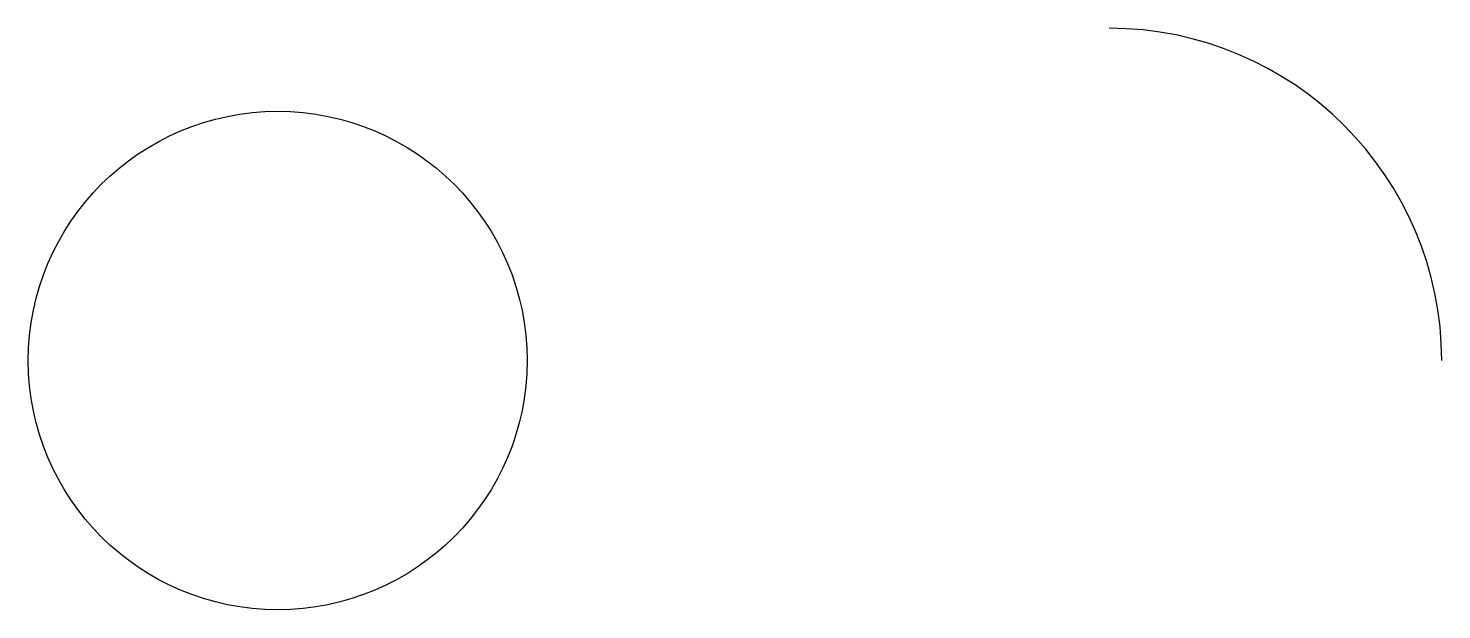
# Model space of a CAD drawing. Extents: x 2 to 19, y 2 to 9.
import ezdxf

# ---------------------------------------------------------------- set-up
doc = ezdxf.new("R2010")
doc.units = 0

msp = doc.modelspace()

# ---------------------------------------------------------------- linework, layer by layer
msp.add_circle((5, 5), 3)
msp.add_arc((15, 5), 4, 0, 90)

doc.saveas('drawing.dxf')
